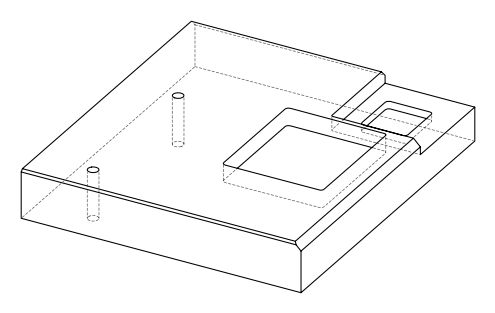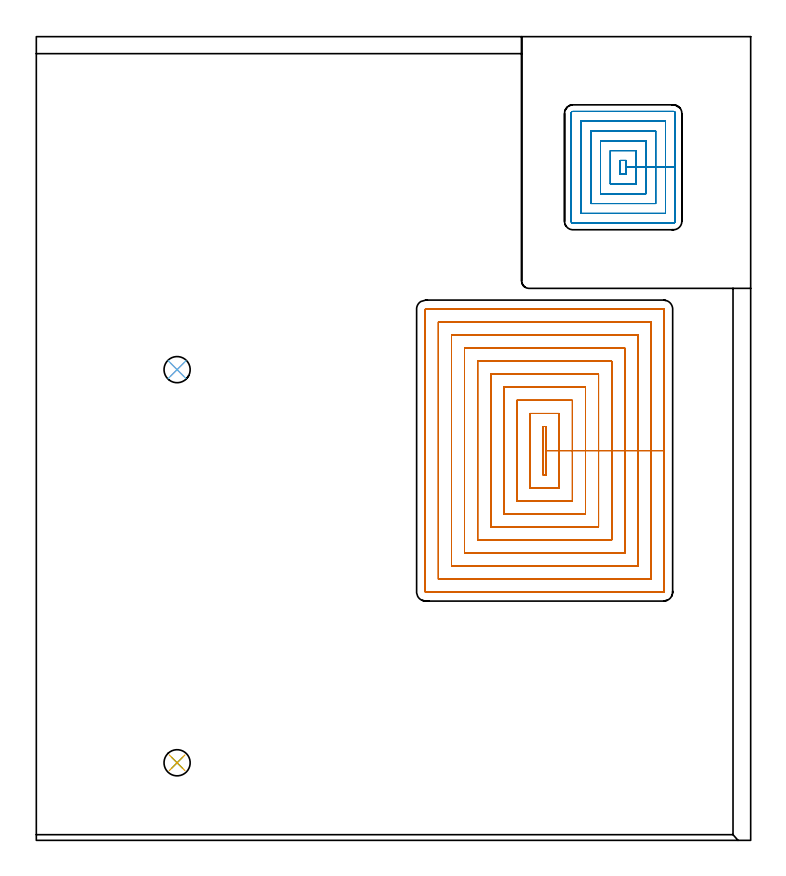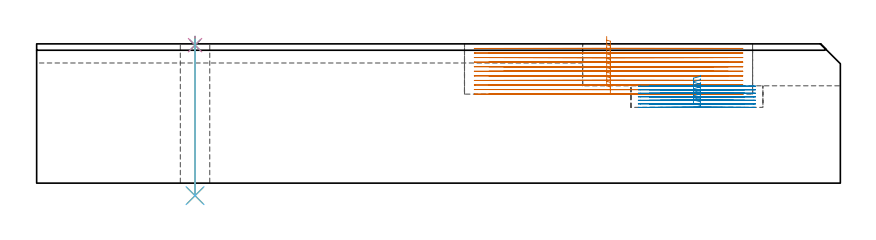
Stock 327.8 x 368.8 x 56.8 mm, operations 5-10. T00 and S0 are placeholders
(PLAN: 10 operations, 5 tool changes, 162.9 min)
(1 AREA_MILL | FG_CHAMFER_SURFACE | UGT0205_001 | 6.29 min | 8467 mm3)
(2 AREA_MILL_1 | FG_CHAMFER_SURFACE_1 | UGT0205_001 | 5.56 min | 6924 mm3)
(3 AREA_MILL_2 | FG_CHAMFER_SURFACE_2 | UGT0205_001 | 2.73 min | 1082 mm3)
(4 MILL_CORNER_NOTCH_RECTANGULAR | CORNER_NOTCH_RECTANGULAR | UGT0201_014 | Follow Part, ap 1.5, ae 75% | 77.89 min | 207245 mm3)
(5 MILL_RECTANGULAR_POCKET | POCKET_RECTANGULAR_STRAIGHT | NXT0201_009 | Follow Part, ap 2, ae 75% | 59.99 min | 332387 mm3)
(6 MILL_RECTANGULAR_POCKET_1 | POCKET_RECTANGULAR_STRAIGHT_1 | UGT0201_014 | Follow Part, ap 1.5, ae 75% | 9.9 min | 27020 mm3)
(7 SPOT_DRILL | STEP1HOLE | NXT0321_9005460120000 | 0.03 min | 7 mm3)
(8 SPOT_DRILL_1 | STEP1HOLE_1 | NXT0321_9005460120000 | 0.03 min | 15 mm3)
(9 DRILL_THROUGH_HOLE_INTO_CENTER | STEP1HOLE | UGT0301_515 | 0.26 min | 6389 mm3)
(10 DRILL_THROUGH_HOLE_INTO_CENTER_1 | STEP1HOLE_1 | UGT0301_515 | 0.26 min | 6408 mm3)
(TOOL UGT0205_001 | Chamfer Mill 20 x 3 x 45 deg. | D20 FL50 Z2)
(TOOL UGT0201_014 | End mill 6 mm | D6 FL24 Z4)
(TOOL NXT0201_009 | ENDMILL 8mm [2P460-0800-NA 1630] | D8 FL26 Z6)
(TOOL NXT0321_9005460120000 | NC Spot Drill, 142deg, 12mm, Carbide, Uncoated | D12 PA142 FL30 Z2)
(TOOL UGT0301_515 | Carbide Drill 12.0 mm | D12 PA118 FL101 Z2)
(OP 5 MILL_RECTANGULAR_POCKET)
G17 G21 G94 G90
T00 M6
G54
G17 G0 G90 X232.5 Y173.401 S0 M3
G43 Z66.8 H1
Z59.8
G94 G1 Y167.8 Z58.299 F250.
X234. Z57.897
Y178.85 Z54.936
Y189.9 F500.
X232.5
Y167.8
X234.
Y178.85
X240.
Y195.9
X226.5
Y161.8
X240.
Y178.85
X246.
Y201.9
X220.5
Y155.8
X246.
Y178.85
X252.
Y207.9
X214.5
Y149.8
X252.
Y178.85
X258.
Y213.9
X208.5
Y143.8
X258.
Y178.85
X264.
Y219.9
X202.5
Y137.8
X264.
Y178.85
X270.
Y225.9
X196.5
Y131.8
X270.
Y178.85
X276.
Y231.9
X190.5
Y125.8
X276.
Y178.85
X282.
Y237.9
X184.5
Y119.8
X282.
Y178.85
X288.
Y243.7
G3 X287.8 Y243.9 R0.2
G1 X178.7
G3 X178.5 Y243.7 R0.2
G1 Y114.
G3 X178.7 Y113.8 R0.2
G1 X287.8
G3 X288. Y114. R0.2
G1 Y178.85
Y179.85
G0 X232.5 Y173.401 Z57.936
G1 Y167.8 Z56.435 F250.
X234. Z56.033
Y178.85 Z53.073
Y189.9 F500.
X232.5
Y167.8
X234.
Y178.85
X240.
Y195.9
X226.5
Y161.8
X240.
Y178.85
X246.
Y201.9
X220.5
Y155.8
X246.
Y178.85
X252.
Y207.9
X214.5
Y149.8
X252.
Y178.85
X258.
Y213.9
X208.5
Y143.8
X258.
Y178.85
X264.
Y219.9
X202.5
Y137.8
X264.
Y178.85
X270.
Y225.9
X196.5
Y131.8
X270.
Y178.85
X276.
Y231.9
X190.5
Y125.8
X276.
Y178.85
X282.
Y237.9
X184.5
Y119.8
X282.
Y178.85
X288.
Y243.7
G3 X287.8 Y243.9 R0.2
G1 X178.7
G3 X178.5 Y243.7 R0.2
G1 Y114.
G3 X178.7 Y113.8 R0.2
G1 X287.8
G3 X288. Y114. R0.2
G1 Y178.85
Y179.85
G0 X232.5 Y173.401 Z56.073
G1 Y167.8 Z54.572 F250.
X234. Z54.17
Y178.85 Z51.209
Y189.9 F500.
X232.5
Y167.8
X234.
Y178.85
X240.
Y195.9
X226.5
Y161.8
X240.
Y178.85
X246.
Y201.9
X220.5
Y155.8
X246.
Y178.85
X252.
Y207.9
X214.5
Y149.8
X252.
Y178.85
X258.
Y213.9
X208.5
Y143.8
X258.
Y178.85
X264.
Y219.9
X202.5
Y137.8
X264.
Y178.85
X270.
Y225.9
X196.5
Y131.8
X270.
Y178.85
X276.
Y231.9
X190.5
Y125.8
X276.
Y178.85
X282.
Y237.9
X184.5
Y119.8
X282.
Y178.85
X288.
Y243.7
G3 X287.8 Y243.9 R0.2
G1 X178.7
G3 X178.5 Y243.7 R0.2
G1 Y114.
G3 X178.7 Y113.8 R0.2
G1 X287.8
G3 X288. Y114. R0.2
G1 Y178.85
Y179.85
G0 X232.5 Y173.401 Z54.209
G1 Y167.8 Z52.708 F250.
X234. Z52.306
Y178.85 Z49.345
Y189.9 F500.
X232.5
Y167.8
X234.
Y178.85
X240.
Y195.9
X226.5
Y161.8
X240.
Y178.85
X246.
Y201.9
X220.5
Y155.8
X246.
Y178.85
X252.
Y207.9
X214.5
Y149.8
X252.
Y178.85
X258.
Y213.9
X208.5
Y143.8
X258.
Y178.85
X264.
Y219.9
X202.5
Y137.8
X264.
Y178.85
X270.
Y225.9
X196.5
Y131.8
X270.
Y178.85
X276.
Y231.9
X190.5
Y125.8
X276.
Y178.85
X282.
Y237.9
X184.5
Y119.8
X282.
Y178.85
X288.
Y243.7
G3 X287.8 Y243.9 R0.2
G1 X178.7
G3 X178.5 Y243.7 R0.2
G1 Y114.
G3 X178.7 Y113.8 R0.2
G1 X287.8
G3 X288. Y114. R0.2
G1 Y178.85
Y179.85
G0 X232.5 Y173.401 Z52.345
G1 Y167.8 Z50.845 F250.
X234. Z50.443
Y178.85 Z47.482
Y189.9 F500.
X232.5
Y167.8
X234.
Y178.85
X240.
Y195.9
X226.5
Y161.8
X240.
Y178.85
X246.
Y201.9
X220.5
Y155.8
X246.
Y178.85
X252.
Y207.9
X214.5
Y149.8
X252.
Y178.85
X258.
Y213.9
X208.5
Y143.8
X258.
Y178.85
X264.
Y219.9
X202.5
Y137.8
X264.
Y178.85
X270.
Y225.9
X196.5
Y131.8
X270.
Y178.85
X276.
Y231.9
X190.5
Y125.8
X276.
Y178.85
X282.
Y237.9
X184.5
Y119.8
X282.
Y178.85
X288.
Y243.7
G3 X287.8 Y243.9 R0.2
G1 X178.7
G3 X178.5 Y243.7 R0.2
G1 Y114.
G3 X178.7 Y113.8 R0.2
G1 X287.8
G3 X288. Y114. R0.2
G1 Y178.85
Y179.85
G0 X232.5 Y173.401 Z50.482
G1 Y167.8 Z48.981 F250.
X234. Z48.579
Y178.85 Z45.618
Y189.9 F500.
X232.5
Y167.8
X234.
Y178.85
X240.
Y195.9
X226.5
Y161.8
X240.
Y178.85
X246.
Y201.9
X220.5
Y155.8
X246.
Y178.85
X252.
Y207.9
X214.5
Y149.8
X252.
Y178.85
X258.
Y213.9
X208.5
Y143.8
X258.
Y178.85
X264.
Y219.9
X202.5
Y137.8
X264.
Y178.85
X270.
Y225.9
X196.5
Y131.8
X270.
Y178.85
X276.
Y231.9
X190.5
Y125.8
X276.
Y178.85
X282.
Y237.9
X184.5
Y119.8
X282.
Y178.85
X288.
Y243.7
G3 X287.8 Y243.9 R0.2
G1 X178.7
G3 X178.5 Y243.7 R0.2
G1 Y114.
G3 X178.7 Y113.8 R0.2
G1 X287.8
G3 X288. Y114. R0.2
G1 Y178.85
Y179.85
G0 X232.5 Y173.401 Z48.618
G1 Y167.8 Z47.117 F250.
X234. Z46.715
Y178.85 Z43.755
Y189.9 F500.
X232.5
Y167.8
X234.
Y178.85
X240.
Y195.9
X226.5
Y161.8
X240.
Y178.85
X246.
Y201.9
X220.5
Y155.8
X246.
Y178.85
X252.
Y207.9
X214.5
Y149.8
X252.
Y178.85
X258.
Y213.9
X208.5
Y143.8
X258.
Y178.85
X264.
Y219.9
X202.5
Y137.8
X264.
Y178.85
X270.
Y225.9
X196.5
Y131.8
X270.
Y178.85
X276.
Y231.9
X190.5
Y125.8
X276.
Y178.85
X282.
Y237.9
X184.5
Y119.8
X282.
Y178.85
X288.
Y243.7
G3 X287.8 Y243.9 R0.2
G1 X178.7
G3 X178.5 Y243.7 R0.2
G1 Y114.
G3 X178.7 Y113.8 R0.2
G1 X287.8
G3 X288. Y114. R0.2
G1 Y178.85
Y179.85
G0 X232.5 Y173.401 Z46.755
G1 Y167.8 Z45.254 F250.
X234. Z44.852
Y178.85 Z41.891
Y189.9 F500.
X232.5
Y167.8
X234.
Y178.85
X240.
Y195.9
X226.5
Y161.8
X240.
Y178.85
X246.
Y201.9
X220.5
Y155.8
X246.
Y178.85
X252.
Y207.9
X214.5
Y149.8
X252.
Y178.85
X258.
Y213.9
X208.5
Y143.8
X258.
Y178.85
X264.
Y219.9
X202.5
Y137.8
X264.
Y178.85
X270.
Y225.9
X196.5
Y131.8
X270.
Y178.85
X276.
Y231.9
X190.5
Y125.8
X276.
Y178.85
X282.
Y237.9
X184.5
Y119.8
X282.
Y178.85
X288.
Y243.7
G3 X287.8 Y243.9 R0.2
G1 X178.7
G3 X178.5 Y243.7 R0.2
G1 Y114.
G3 X178.7 Y113.8 R0.2
G1 X287.8
G3 X288. Y114. R0.2
G1 Y178.85
Y179.85
G0 X232.5 Y173.401 Z44.891
G1 Y167.8 Z43.39 F250.
X234. Z42.988
Y178.85 Z40.027
Y189.9 F500.
X232.5
Y167.8
X234.
Y178.85
X240.
Y195.9
X226.5
Y161.8
X240.
Y178.85
X246.
Y201.9
X220.5
Y155.8
X246.
Y178.85
X252.
Y207.9
X214.5
Y149.8
X252.
Y178.85
X258.
Y213.9
X208.5
Y143.8
X258.
Y178.85
X264.
Y219.9
X202.5
Y137.8
X264.
Y178.85
X270.
Y225.9
X196.5
Y131.8
X270.
Y178.85
X276.
Y231.9
X190.5
Y125.8
X276.
Y178.85
X282.
Y237.9
X184.5
Y119.8
X282.
Y178.85
X288.
Y243.7
G3 X287.8 Y243.9 R0.2
G1 X178.7
G3 X178.5 Y243.7 R0.2
G1 Y114.
G3 X178.7 Y113.8 R0.2
G1 X287.8
G3 X288. Y114. R0.2
G1 Y178.85
Y179.85
G0 X232.5 Y173.401 Z43.027
G1 Y167.8 Z41.526 F250.
X234. Z41.124
Y178.85 Z38.164
Y189.9 F500.
X232.5
Y167.8
X234.
Y178.85
X240.
Y195.9
X226.5
Y161.8
X240.
Y178.85
X246.
Y201.9
X220.5
Y155.8
X246.
Y178.85
X252.
Y207.9
X214.5
Y149.8
X252.
Y178.85
X258.
Y213.9
X208.5
Y143.8
X258.
Y178.85
X264.
Y219.9
X202.5
Y137.8
X264.
Y178.85
X270.
Y225.9
X196.5
Y131.8
X270.
Y178.85
X276.
Y231.9
X190.5
Y125.8
X276.
Y178.85
X282.
Y237.9
X184.5
Y119.8
X282.
Y178.85
X288.
Y243.7
G3 X287.8 Y243.9 R0.2
G1 X178.7
G3 X178.5 Y243.7 R0.2
G1 Y114.
G3 X178.7 Y113.8 R0.2
G1 X287.8
G3 X288. Y114. R0.2
G1 Y178.85
Y179.85
G0 X232.5 Y173.401 Z41.164
G1 Y167.8 Z39.663 F250.
X234. Z39.261
Y178.85 Z36.3
Y189.9 F500.
X232.5
Y167.8
X234.
Y178.85
X240.
Y195.9
X226.5
Y161.8
X240.
Y178.85
X246.
Y201.9
X220.5
Y155.8
X246.
Y178.85
X252.
Y207.9
X214.5
Y149.8
X252.
Y178.85
X258.
Y213.9
X208.5
Y143.8
X258.
Y178.85
X264.
Y219.9
X202.5
Y137.8
X264.
Y178.85
X270.
Y225.9
X196.5
Y131.8
X270.
Y178.85
X276.
Y231.9
X190.5
Y125.8
X276.
Y178.85
X282.
Y237.9
X184.5
Y119.8
X282.
Y178.85
X288.
Y243.7
G3 X287.8 Y243.9 R0.2
G1 X178.7
G3 X178.5 Y243.7 R0.2
G1 Y114.
G3 X178.7 Y113.8 R0.2
G1 X287.8
G3 X288. Y114. R0.2
G1 Y178.85
Y179.85
G0 Z66.8
M5
M2
(OP 6 MILL_RECTANGULAR_POCKET_1)
G17 G21 G94 G90
T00 M6
G54
G17 G0 G90 X270.7 Y310.484 S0 M3
G43 Z66.8 H0
Z43.972
G94 G1 Y312. Z43.566 F250.
X267.9 Z42.816
Y305.7 Z41.128
X270.7 Z40.377
Y308.85 Z39.533
Y312. F500.
X267.9
Y305.7
X270.7
Y308.85
X275.2
Y316.5
X263.4
Y301.2
X275.2
Y308.85
X279.7
Y321.
X258.9
Y296.7
X279.7
Y308.85
X284.2
Y325.5
X254.4
Y292.2
X284.2
Y308.85
X288.7
Y330.
X249.9
Y287.7
X288.7
Y308.85
X293.2
Y333.7
G3 X292.4 Y334.5 R0.8
G1 X246.2
G3 X245.4 Y333.7 R0.8
G1 Y284.
G3 X246.2 Y283.2 R0.8
G1 X292.4
G3 X293.2 Y284. R0.8
G1 Y308.85
Y309.85
G0 X270.7 Y310.484 Z42.533
G1 Y312. Z42.127 F250.
X267.9 Z41.377
Y305.7 Z39.689
X270.7 Z38.938
Y308.85 Z38.094
Y312. F500.
X267.9
Y305.7
X270.7
Y308.85
X275.2
Y316.5
X263.4
Y301.2
X275.2
Y308.85
X279.7
Y321.
X258.9
Y296.7
X279.7
Y308.85
X284.2
Y325.5
X254.4
Y292.2
X284.2
Y308.85
X288.7
Y330.
X249.9
Y287.7
X288.7
Y308.85
X293.2
Y333.7
G3 X292.4 Y334.5 R0.8
G1 X246.2
G3 X245.4 Y333.7 R0.8
G1 Y284.
G3 X246.2 Y283.2 R0.8
G1 X292.4
G3 X293.2 Y284. R0.8
G1 Y308.85
Y309.85
G0 X270.7 Y310.484 Z41.094
G1 Y312. Z40.688 F250.
X267.9 Z39.938
Y305.7 Z38.25
X270.7 Z37.5
Y308.85 Z36.656
Y312. F500.
X267.9
Y305.7
X270.7
Y308.85
X275.2
Y316.5
X263.4
Y301.2
X275.2
Y308.85
X279.7
Y321.
X258.9
Y296.7
X279.7
Y308.85
X284.2
Y325.5
X254.4
Y292.2
X284.2
Y308.85
X288.7
Y330.
X249.9
Y287.7
X288.7
Y308.85
X293.2
Y333.7
G3 X292.4 Y334.5 R0.8
G1 X246.2
G3 X245.4 Y333.7 R0.8
G1 Y284.
G3 X246.2 Y283.2 R0.8
G1 X292.4
G3 X293.2 Y284. R0.8
G1 Y308.85
Y309.85
G0 X270.7 Y310.484 Z39.656
G1 Y312. Z39.249 F250.
X267.9 Z38.499
Y305.7 Z36.811
X270.7 Z36.061
Y308.85 Z35.217
Y312. F500.
X267.9
Y305.7
X270.7
Y308.85
X275.2
Y316.5
X263.4
Y301.2
X275.2
Y308.85
X279.7
Y321.
X258.9
Y296.7
X279.7
Y308.85
X284.2
Y325.5
X254.4
Y292.2
X284.2
Y308.85
X288.7
Y330.
X249.9
Y287.7
X288.7
Y308.85
X293.2
Y333.7
G3 X292.4 Y334.5 R0.8
G1 X246.2
G3 X245.4 Y333.7 R0.8
G1 Y284.
G3 X246.2 Y283.2 R0.8
G1 X292.4
G3 X293.2 Y284. R0.8
G1 Y308.85
Y309.85
G0 X270.7 Y310.484 Z38.217
G1 Y312. Z37.81 F250.
X267.9 Z37.06
Y305.7 Z35.372
X270.7 Z34.622
Y308.85 Z33.778
Y312. F500.
X267.9
Y305.7
X270.7
Y308.85
X275.2
Y316.5
X263.4
Y301.2
X275.2
Y308.85
X279.7
Y321.
X258.9
Y296.7
X279.7
Y308.85
X284.2
Y325.5
X254.4
Y292.2
X284.2
Y308.85
X288.7
Y330.
X249.9
Y287.7
X288.7
Y308.85
X293.2
Y333.7
G3 X292.4 Y334.5 R0.8
G1 X246.2
G3 X245.4 Y333.7 R0.8
G1 Y284.
G3 X246.2 Y283.2 R0.8
G1 X292.4
G3 X293.2 Y284. R0.8
G1 Y308.85
Y309.85
G0 X270.7 Y310.484 Z36.778
G1 Y312. Z36.372 F250.
X267.9 Z35.621
Y305.7 Z33.933
X270.7 Z33.183
Y308.85 Z32.339
Y312. F500.
X267.9
Y305.7
X270.7
Y308.85
X275.2
Y316.5
X263.4
Y301.2
X275.2
Y308.85
X279.7
Y321.
X258.9
Y296.7
X279.7
Y308.85
X284.2
Y325.5
X254.4
Y292.2
X284.2
Y308.85
X288.7
Y330.
X249.9
Y287.7
X288.7
Y308.85
X293.2
Y333.7
G3 X292.4 Y334.5 R0.8
G1 X246.2
G3 X245.4 Y333.7 R0.8
G1 Y284.
G3 X246.2 Y283.2 R0.8
G1 X292.4
G3 X293.2 Y284. R0.8
G1 Y308.85
Y309.85
G0 X270.7 Y310.484 Z35.339
G1 Y312. Z34.933 F250.
X267.9 Z34.182
Y305.7 Z32.494
X270.7 Z31.744
Y308.85 Z30.9
Y312. F500.
X267.9
Y305.7
X270.7
Y308.85
X275.2
Y316.5
X263.4
Y301.2
X275.2
Y308.85
X279.7
Y321.
X258.9
Y296.7
X279.7
Y308.85
X284.2
Y325.5
X254.4
Y292.2
X284.2
Y308.85
X288.7
Y330.
X249.9
Y287.7
X288.7
Y308.85
X293.2
Y333.7
G3 X292.4 Y334.5 R0.8
G1 X246.2
G3 X245.4 Y333.7 R0.8
G1 Y284.
G3 X246.2 Y283.2 R0.8
G1 X292.4
G3 X293.2 Y284. R0.8
G1 Y308.85
Y309.85
G0 Z66.8
M5
M2
(OP 7 SPOT_DRILL)
G17 G21 G94 G90
T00 M6
G54
G17 G0 G90 X64.6 Y35.6 S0 M3
G43 Z66.8 H0
G94 G81 G98 Z56.284 F250. R59.8
G80
M5
M2
(OP 8 SPOT_DRILL_1)
G17 G21 G94 G90
T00 M6
G54
G17 G0 G90 X64.6 Y216. S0 M3
G43 Z66.8 H0
G94 G81 G98 Z56.284 F250. R59.8
G80
M5
M2
(OP 9 DRILL_THROUGH_HOLE_INTO_CENTER)
G17 G21 G94 G90
T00 M6
G54
G17 G0 G90 X64.6 Y35.6 S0 M3
G43 Z66.8 H0
G94 G73 G98 Z-5.105 F250. Q10.318 R58.8
G80
M5
M2
(OP 10 DRILL_THROUGH_HOLE_INTO_CENTER_1)
G17 G21 G94 G90
T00 M6
G54
G17 G0 G90 X64.6 Y216. S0 M3
G43 Z66.8 H0
G94 G73 G98 Z-5.105 F250. Q10.318 R58.8
G80
M5
M2
